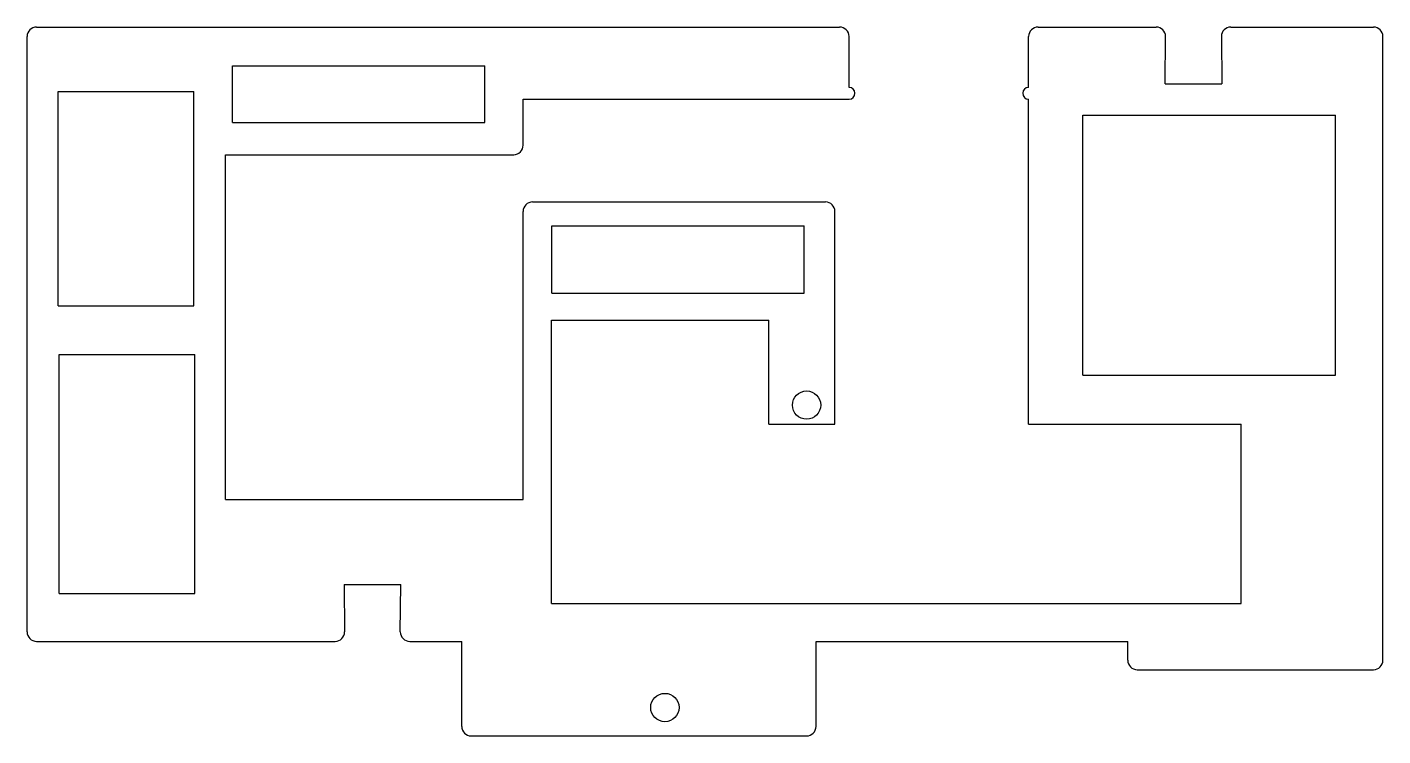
# Model space of a CAD drawing. Extents: x 50 to 337, y 73 to 223.
import ezdxf

# ---------------------------------------------------------------- set-up
doc = ezdxf.new("R2010")
doc.units = 0
doc.layers.add('KEEPOUTLAYER', color=6, linetype='CONTINUOUS')

msp = doc.modelspace()

# ---------------------------------------------------------------- linework, layer by layer
at = {"layer": 'KEEPOUTLAYER'}
for p, q in [((51.56, 222.89), (221.56, 222.89)), ((263.56, 222.89), (288.56, 222.89)), ((304.36, 222.89), (334.56, 222.89)), ((49.56, 94.89), (49.56, 220.89)), ((223.56, 210.14), (223.56, 220.89)), ((261.56, 210.14), (261.56, 220.89)), ((290.46, 210.89), (290.56, 220.89)), ((302.36, 220.89), (302.46, 210.89)), ((336.56, 88.89), (336.56, 220.89)), ((93, 214.71), (146.47, 214.71)), ((93, 202.7), (93, 214.71)), ((146.47, 202.7), (146.47, 214.71)), ((290.46, 210.89), (302.46, 210.89)), ((56.15, 163.9), (56.15, 209.29)), ((56.15, 209.29), (84.82, 209.29)), ((84.82, 163.9), (84.82, 209.29)), ((154.56, 207.64), (223.56, 207.64)), ((154.56, 197.89), (154.56, 207.64)), ((223.56, 207.64), (223.56, 207.64)), ((223.56, 207.64), (223.56, 207.64)), ((261.56, 138.89), (261.56, 207.64)), ((273.06, 204.24), (326.53, 204.24)), ((273.06, 149.23), (273.06, 204.24)), ((326.53, 149.23), (326.53, 204.24)), ((93, 202.7), (146.47, 202.7)), ((91.56, 122.89), (91.56, 195.89)), ((91.56, 195.89), (152.56, 195.89)), ((154.56, 122.89), (154.56, 183.89)), ((156.56, 185.89), (218.56, 185.89)), ((220.56, 138.89), (220.56, 183.89)), ((160.61, 180.8), (214.07, 180.8)), ((160.61, 166.56), (160.61, 180.8)), ((214.07, 166.56), (214.07, 180.8)), ((160.61, 166.56), (214.07, 166.56)), ((56.15, 163.9), (84.82, 163.9)), ((160.56, 160.89), (206.56, 160.89)), ((160.56, 100.89), (160.56, 160.89)), ((206.56, 138.89), (206.56, 160.89)), ((56.36, 153.59), (85.03, 153.59)), ((56.36, 103), (56.36, 153.59)), ((85.03, 103), (85.03, 153.59)), ((273.06, 149.23), (326.53, 149.23)), ((206.56, 138.89), (220.56, 138.89)), ((261.56, 138.89), (306.56, 138.89)), ((306.56, 100.89), (306.56, 138.89)), ((91.56, 122.89), (154.56, 122.89)), ((116.66, 104.89), (128.66, 104.89)), ((116.66, 104.89), (116.76, 94.89)), ((128.56, 94.89), (128.66, 104.89)), ((56.36, 103), (85.03, 103)), ((160.56, 100.89), (306.56, 100.89)), ((51.56, 92.89), (114.76, 92.89)), ((130.56, 92.89), (141.56, 92.89)), ((141.56, 74.89), (141.56, 92.89)), ((216.56, 74.89), (216.56, 92.89)), ((216.56, 92.89), (282.56, 92.89)), ((282.56, 88.89), (282.56, 92.89)), ((284.56, 86.89), (334.56, 86.89)), ((143.56, 72.89), (214.56, 72.89))]:
    msp.add_line(p, q, dxfattribs=at)
for centre in [(214.56, 142.89), (184.56, 78.89)]:
    msp.add_circle(centre, 3, dxfattribs=at)
for centre, radius, start, end in [((51.56, 220.89), 2, 90, 180), ((221.56, 220.89), 2, 0, 90), ((263.56, 220.89), 2, 90, 180), ((288.56, 220.89), 2, 0, 90), ((304.36, 220.89), 2, 90, 180), ((334.56, 220.89), 2, 0, 90), ((223.56, 208.89), 1.25, 270, 90), ((261.56, 208.89), 1.25, 90, 270), ((152.56, 197.89), 2, 270, 0), ((156.56, 183.89), 2, 90, 180), ((218.56, 183.89), 2, 0, 90), ((51.56, 94.89), 2, 180, 270), ((114.76, 94.89), 2, 270, 0), ((130.56, 94.89), 2, 180, 270), ((284.56, 88.89), 2, 180, 270), ((334.56, 88.89), 2, 270, 0), ((143.56, 74.89), 2, 180, 270), ((214.56, 74.89), 2, 270, 0)]:
    msp.add_arc(centre, radius, start, end, dxfattribs=at)

doc.saveas('drawing.dxf')
